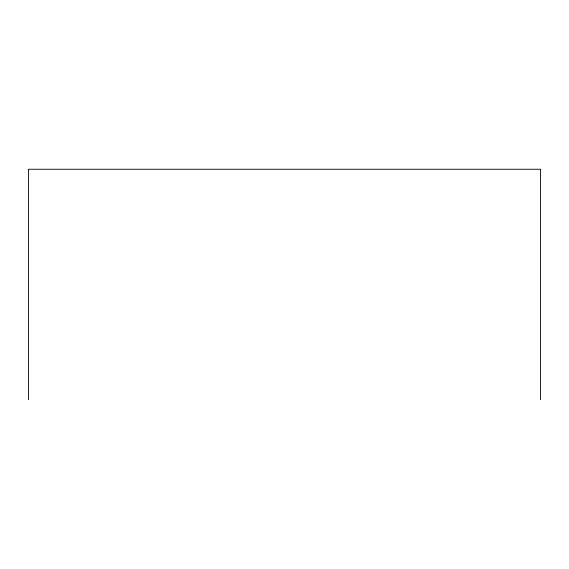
<?xml version="1.0" encoding="UTF-8"?>
<svg xmlns="http://www.w3.org/2000/svg" width="569" height="569" viewBox="0 0 569 569"><rect width="100%" height="100%" fill="white"/><g stroke="black" fill="none" stroke-linecap="round" stroke-linejoin="round"><path stroke-width="0.85" d="M540.55 399.744L540.55 169.256L28.45 169.256L28.45 399.744"/></g></svg>
